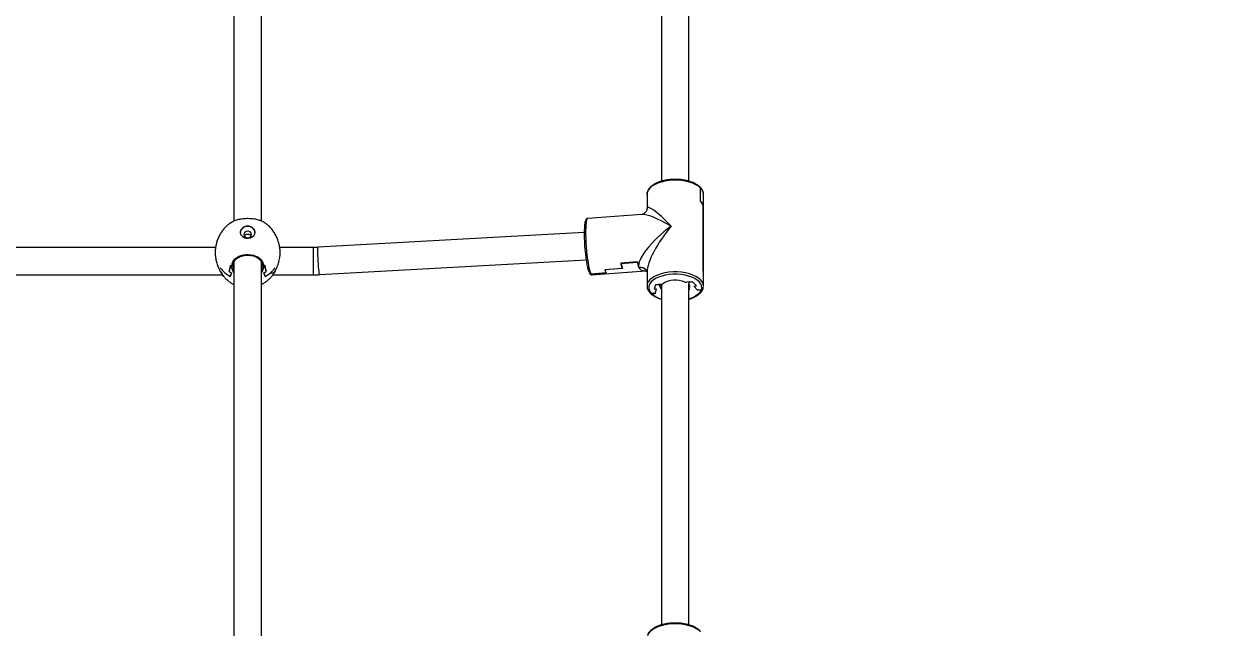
# Model space of a CAD drawing. Header units: millimetres. Extents: x -8092 to 6423, y -6886 to 5604.
# Drawn here: x -76 to 629, y 3001 to 3354 of the extents above; entities that cross this region are included whole.
import ezdxf

# ---------------------------------------------------------------- set-up
doc = ezdxf.new("R2010")
doc.units = ezdxf.units.MM
for name, color, linetype in [('DIKOM_ОБЪЕКТ', 7, 'Continuous'), ('DIKOM_РАЗМЕР_ЗОНА', 7, 'Continuous'), ('DIKOM_РАЗМЕР_ОБЪЕКТА', 7, 'Continuous')]:
    doc.layers.add(name, color=color, linetype=linetype)
doc.styles.add('style1', font='arial.ttf', dxfattribs={"width": 0.8})
doc.dimstyles.new('1-50', dxfattribs={"dimtxt": 300, "dimasz": 200, "dimexe": 100, "dimexo": 0, "dimgap": 100, "dimtad": 1, "dimtxsty": 'style1', "dimcen": 200, "dimclrd": 7, "dimclre": 7, "dimclrt": 7, "dimadec": 1, "dimazin": 2, "dimtfac": 1, "dimtmove": 0, "dimatfit": 2, "dimfxl": 0, "dimlwd": 25, "dimlwe": 18, "dimarcsym": 0})

# ---------------------------------------------------------------- blocks, each defined once
blk = doc.blocks.new('*D10')
at = {"layer": 'Defpoints', "color": 0, "transparency": 16777216}
for p in [(-65.22, 5603.5), (2870.75, -5504.88), (6323.39, -5504.88)]:
    blk.add_point(p, dxfattribs=at)
at = {"layer": 'DIKOM_РАЗМЕР_ЗОНА', "color": 7, "lineweight": 18, "transparency": 16777216}
for p, q in [((-65.22, 5603.5), (6423.39, 5603.5)), ((2870.75, -5504.88), (6423.39, -5504.88))]:
    blk.add_line(p, q, dxfattribs=at)
at = {"layer": 'DIKOM_РАЗМЕР_ЗОНА', "color": 7, "lineweight": 25, "transparency": 16777216}
blk.add_line((6323.39, 5403.5), (6323.39, -5304.88), dxfattribs=at)
at = {"layer": 'DIKOM_РАЗМЕР_ЗОНА', "color": 7, "transparency": 16777216}
for points in [[(6290.06, 5403.5), (6356.72, 5403.5), (6323.39, 5603.5)], [(6290.06, -5304.88), (6356.72, -5304.88), (6323.39, -5504.88)]]:
    blk.add_solid(points, dxfattribs=at)
at = {"layer": 'DIKOM_РАЗМЕР_ЗОНА', "color": 7, "transparency": 16777216, "insert": (6070.22, 308.83), "char_height": 300, "attachment_point": 5, "rotation": 90, "style": 'style1'}
blk.add_mtext('11100', dxfattribs=at)
blk = doc.blocks.new('*D12')
at = {"layer": 'Defpoints', "color": 0, "transparency": 16777216}
for p in [(529.59, 4103.5), (2292.6, -3779.74), (5226.02, -3779.74)]:
    blk.add_point(p, dxfattribs=at)
at = {"layer": 'DIKOM_РАЗМЕР_ОБЪЕКТА', "color": 7, "lineweight": 18, "transparency": 16777216}
for p, q in [((529.59, 4103.5), (5326.02, 4103.5)), ((2292.6, -3779.74), (5326.02, -3779.74))]:
    blk.add_line(p, q, dxfattribs=at)
at = {"layer": 'DIKOM_РАЗМЕР_ОБЪЕКТА', "color": 7, "lineweight": 25, "transparency": 16777216}
blk.add_line((5226.02, 3903.5), (5226.02, -3579.74), dxfattribs=at)
at = {"layer": 'DIKOM_РАЗМЕР_ОБЪЕКТА', "color": 7, "transparency": 16777216}
for points in [[(5192.69, 3903.5), (5259.35, 3903.5), (5226.02, 4103.5)], [(5192.69, -3579.74), (5259.35, -3579.74), (5226.02, -3779.74)]]:
    blk.add_solid(points, dxfattribs=at)
at = {"layer": 'DIKOM_РАЗМЕР_ОБЪЕКТА', "color": 7, "transparency": 16777216, "insert": (4972.85, 245.42), "char_height": 300, "attachment_point": 5, "rotation": 90, "style": 'style1'}
blk.add_mtext('7880', dxfattribs=at)

msp = doc.modelspace()

# ---------------------------------------------------------------- linework, layer by layer
at = {"layer": 'DIKOM_ОБЪЕКТ', "color": 7, "linetype": 'Continuous', "lineweight": 15}
for p, q in [((46.595, 3474.422), (46.595, 3238.844)), ((62.595, 3238.84), (62.595, 3474.437)), ((296.595, 3461.465), (296.595, 3262.144)), ((312.595, 3262.132), (312.595, 3461.505)), ((319.399, 3250.318), (319.399, 3258.105)), ((319.445, 3250.357), (319.445, 3258.058)), ((288.095, 3254.452), (288.095, 3246.751)), ((288.098, 3254.614), (288.285, 3255.705)), ((288.285, 3255.705), (288.324, 3255.927)), ((288.285, 3255.705), (288.285, 3248.004)), ((288.301, 3247.969), (288.301, 3255.757)), ((319.445, 3250.357), (319.399, 3250.354)), ((321.095, 3208.593), (321.095, 3254.452)), ((288.095, 3246.665), (288.095, 3246.025)), ((288.301, 3248.005), (288.285, 3248.004)), ((320.911, 3247.984), (320.884, 3247.982)), ((320.911, 3209.825), (320.911, 3247.984)), ((320.911, 3247.897), (320.911, 3209.739)), ((285.009, 3242.697), (253.416, 3240.311)), ((251.363, 3232.128), (95.847, 3223.46)), ((35.85, 3223.383), (-176.648, 3223.383)), ((93.102, 3223.383), (73.352, 3223.383)), ((93.102, 3207.383), (93.102, 3223.383)), ((96.737, 3207.484), (252.492, 3216.166)), ((44.345, 3206.442), (45.095, 3208.627)), ((45.095, 3208.627), (44.345, 3206.442)), ((46.079, 3212.79), (46.079, 3212.367)), ((46.595, 3214.84), (46.595, 2979.262)), ((62.595, 2979.259), (62.595, 3214.855)), ((63.299, 3209.643), (62.595, 3208.568)), ((64.095, 3208.627), (64.845, 3206.442)), ((64.845, 3206.442), (64.095, 3208.627)), ((67.983, 3208.619), (69.779, 3208.619)), ((264.189, 3208.46), (255.388, 3207.796)), ((255.403, 3207.774), (264.303, 3208.446)), ((255.901, 3207.405), (287.149, 3209.765)), ((273.446, 3211), (263.459, 3210.246)), ((273.693, 3211.018), (263.558, 3210.253)), ((264.189, 3208.46), (264.189, 3208.632)), ((282.59, 3214.896), (272.701, 3214.15)), ((272.986, 3213.977), (282.38, 3214.687)), ((272.986, 3214.171), (272.986, 3213.977)), ((273.446, 3211.914), (273.446, 3211)), ((282.38, 3214.88), (282.38, 3214.687)), ((288.095, 3209.233), (288.095, 3200.806)), ((321.095, 3200.806), (321.095, 3208.507)), ((-180.642, 3207.383), (39.835, 3207.383)), ((40.393, 3206.655), (40.569, 3206.655)), ((69.358, 3207.383), (93.102, 3207.383)), ((288.1, 3201.013), (288.095, 3200.806)), ((292.973, 3201.597), (292.234, 3199.007)), ((292.973, 3201.547), (292.234, 3199.007)), ((296.335, 3201.851), (292.973, 3201.597)), ((292.973, 3201.547), (295.46, 3201.734)), ((292.973, 3201.597), (292.973, 3201.547)), ((295.46, 3201.734), (295.46, 3201.785)), ((296.19, 3199.305), (295.46, 3201.734)), ((296.19, 3201.84), (296.19, 3199.305)), ((296.595, 3201.883), (296.595, 3002.562)), ((314.727, 3203.24), (311.364, 3202.986)), ((312.27, 3203.004), (314.757, 3203.192)), ((312.27, 3203.055), (312.27, 3203.004)), ((312.27, 3203.004), (313, 3200.575)), ((312.595, 3002.55), (312.595, 3201.923)), ((316.955, 3200.874), (314.727, 3203.24)), ((314.757, 3203.192), (314.757, 3203.209)), ((316.955, 3200.874), (314.757, 3203.192)), ((292.994, 3196.58), (290.784, 3196.413)), ((290.832, 3196.366), (292.964, 3196.527)), ((292.234, 3199.007), (293.717, 3199.119)), ((292.964, 3196.527), (293.717, 3199.119)), ((292.964, 3196.578), (292.964, 3196.527)), ((292.994, 3196.58), (293.717, 3199.119)), ((296.19, 3199.305), (296.595, 3198.5)), ((315.472, 3200.762), (316.955, 3200.874)), ((315.472, 3200.762), (317.715, 3198.396)), ((315.472, 3200.762), (317.655, 3198.443)), ((319.866, 3198.61), (317.655, 3198.443)), ((317.715, 3198.396), (319.847, 3198.557)), ((317.715, 3198.447), (317.715, 3198.396))]:
    msp.add_line(p, q, dxfattribs=at)
at = {"layer": 'DIKOM_ОБЪЕКТ', "color": 7, "linetype": 'Continuous', "lineweight": 15, "flags": 128}
for points in [[(319.399, 3258.105), (318.157, 3259.164), (316.616, 3260.118), (314.811, 3260.948), (312.78, 3261.634), (310.569, 3262.163), (308.227, 3262.521), (305.804, 3262.702), (303.355, 3262.7), (300.933, 3262.518), (298.591, 3262.157), (296.382, 3261.627), (294.354, 3260.938), (292.552, 3260.107), (291.015, 3259.151), (289.777, 3258.091), (288.866, 3256.951), (288.301, 3255.757)], [(288.095, 3254.452), (288.095, 3254.471), (288.098, 3254.614)], [(251.577, 3236.417), (251.465, 3235.107), (251.385, 3233.326), (251.361, 3231.311), (251.393, 3229.111), (251.481, 3226.781), (251.623, 3224.378), (251.815, 3221.959), (252.053, 3219.586), (252.33, 3217.315), (252.64, 3215.203), (252.975, 3213.301), (253.328, 3211.656), (253.688, 3210.309), (254.048, 3209.292), (254.12, 3209.129)], [(253.416, 3240.311), (253.257, 3240.251), (252.972, 3239.858), (252.725, 3239.108), (252.521, 3238.02), (252.364, 3236.617), (252.258, 3234.929), (252.206, 3232.996), (252.208, 3230.859), (252.265, 3228.566), (252.375, 3226.169), (252.536, 3223.72), (252.744, 3221.274), (252.994, 3218.886), (253.282, 3216.608), (253.6, 3214.492), (253.942, 3212.584), (254.3, 3210.926), (254.665, 3209.557), (255.031, 3208.506), (255.388, 3207.796)], [(58.845, 3232.255), (58.656, 3231.172), (58.106, 3230.184), (57.245, 3229.38), (56.148, 3228.832), (54.912, 3228.588), (53.649, 3228.67), (52.47, 3229.071), (51.479, 3229.754), (50.766, 3230.66), (50.392, 3231.707), (50.392, 3232.804), (50.766, 3233.851), (51.479, 3234.757), (52.47, 3235.44), (53.649, 3235.84), (54.912, 3235.922), (56.148, 3235.679), (57.245, 3235.13), (58.106, 3234.327), (58.656, 3233.339), (58.845, 3232.255)], [(54.595, 3232.959), (53.734, 3232.811), (53.004, 3232.389), (52.516, 3231.757), (52.345, 3231.012), (52.516, 3230.267), (53.004, 3229.635), (53.734, 3229.213), (54.595, 3229.065), (55.456, 3229.213), (56.186, 3229.635), (56.674, 3230.267), (56.845, 3231.012), (56.674, 3231.757), (56.186, 3232.389), (55.456, 3232.811), (54.595, 3232.959)], [(96.737, 3207.484), (96.705, 3207.501), (96.591, 3207.799), (96.463, 3208.456), (96.326, 3209.441), (96.189, 3210.708), (96.056, 3212.197), (95.934, 3213.84), (95.829, 3215.559), (95.745, 3217.274), (95.687, 3218.905), (95.658, 3220.375), (95.658, 3221.616), (95.687, 3222.57), (95.745, 3223.191), (95.829, 3223.452), (95.847, 3223.46)], [(321.095, 3200.806), (320.915, 3202.022), (320.371, 3203.229), (319.473, 3204.382), (318.241, 3205.455), (316.704, 3206.424), (314.896, 3207.267), (312.858, 3207.965), (310.634, 3208.503), (308.275, 3208.869), (305.834, 3209.054), (303.364, 3209.054), (300.923, 3208.87), (298.564, 3208.505), (296.339, 3207.967), (294.3, 3207.27), (292.491, 3206.427), (290.953, 3205.459), (289.721, 3204.386), (288.821, 3203.233), (288.275, 3202.026), (288.1, 3201.013)], [(255.403, 3207.774), (255.743, 3207.437), (255.901, 3207.405)], [(319.866, 3198.61), (320.091, 3199.779), (319.963, 3200.953), (319.482, 3202.103), (318.661, 3203.204), (317.518, 3204.23), (316.08, 3205.158), (314.379, 3205.967), (312.454, 3206.638), (310.349, 3207.155), (308.113, 3207.508), (305.796, 3207.687), (303.451, 3207.689), (301.133, 3207.514), (298.894, 3207.166), (296.786, 3206.652), (294.856, 3205.985), (293.148, 3205.18), (291.703, 3204.254), (290.553, 3203.23), (289.723, 3202.131), (289.235, 3200.982), (289.097, 3199.808), (289.314, 3198.638), (289.88, 3197.498), (290.784, 3196.413)], [(319.847, 3198.557), (319.237, 3197.391), (318.274, 3196.287), (316.983, 3195.27), (315.392, 3194.366), (313.543, 3193.596), (312.595, 3193.285)], [(321.08, 3200.462), (321.095, 3200.787), (321.095, 3200.806)], [(319.399, 2998.523), (318.157, 2999.582), (316.616, 3000.536), (314.811, 3001.366), (312.78, 3002.053), (310.569, 3002.581), (308.227, 3002.939), (305.804, 3003.12), (303.355, 3003.119), (300.933, 3002.936), (298.591, 3002.575), (296.382, 3002.045), (294.354, 3001.357), (292.552, 3000.525), (291.015, 2999.569), (289.777, 2998.51), (288.866, 2997.37), (288.301, 2996.175)]]:
    msp.add_lwpolyline(points, dxfattribs=at)
at = {"layer": 'DIKOM_ОБЪЕКТ', "color": 7, "linetype": 'Continuous', "lineweight": 15}
for centre, radius, start, end in [((316.024, 3254.312), 5.073, 1.583607, 47.597756), ((315.252, 3246.045), 5.954, 18.122574, 45.856737), ((315.287, 3246.15), 5.915, 18.061177, 45.342295), ((292.377, 3246.742), 4.282, 162.857914, 179.868869), ((292.369, 3246.657), 4.274, 162.119923, 179.893282), ((53.838, 3222.417), 17.742, 118.584039, 121.240023), ((54.29, 3231.9), 3.954, 85.582913, 176.153876), ((54.899, 3231.9), 3.954, 3.845488, 94.417525), ((51.811, 3218.891), 16.102, 214.336181, 219.637949), ((52.945, 3222.19), 17.943, 216.902421, 241.359861), ((53.786, 3225.647), 19.111, 238.215122, 242.949074), ((53.838, 3228.178), 17.742, 238.759977, 241.415961), ((55.35, 3228.182), 17.745, 298.584585, 301.239995), ((55.403, 3225.648), 19.112, 297.050908, 301.78463), ((56.245, 3222.19), 17.943, 298.640245, 323.097473), ((57.382, 3218.889), 16.099, 320.361276, 325.664136), ((270.574, 3212.113), 7.356, 194.708212, 209.771955), ((270.514, 3212.063), 7.188, 194.583237, 210.213525), ((305.215, 3220.174), 33.067, 190.497964, 196.108735), ((304.568, 3219.966), 32.145, 190.736272, 196.161195), ((314.013, 3220.687), 32.198, 190.740168, 196.156208), ((315.141, 3220.93), 33.106, 190.501268, 196.105431), ((283.97, 3207.379), 4.413, 20.84132, 98.280215), ((283.905, 3207.268), 4.514, 21.861656, 97.259879), ((316.828, 3208.585), 4.267, 0.103455, 16.891388), ((316.827, 3208.499), 4.268, 0.104285, 16.890558), ((296.271, 3203.812), 1.962, 271.882423, 304.575787), ((304.712, 3190.23), 14.032, 67.156819, 121.47979), ((311.128, 3205.598), 2.622, 248.310918, 275.168371), ((300.4, 3207.332), 14.553, 228.892998, 254.84251), ((310.707, 3199.946), 2.378, 322.56557, 15.338354)]:
    msp.add_arc(centre, radius, start, end, dxfattribs=at)
for centre, major_axis, ratio, start_param, end_param in [((304.595, 3227.629), (-16.268, 19.056), 0.1445614, 5.02965, 6.4509251), ((304.595, 3227.629), (21.171, -14.357), 0.2181448, 1.8327676, 2.8735807), ((304.595, 3227.629), (20.81, 16.751), 0.2983621, 1.4501912, 3.0209875), ((304.595, 3227.629), (15.518, 21.054), 0.266356, 1.3735418, 2.7948169), ((54.595, 3214.808), (8.5, 0), 0.3570899, 3.321044, 3.4862938), ((54.595, 3214.808), (8.5, 0), 0.3570899, 5.9384841, 6.1049024), ((304.595, 3227.629), (20.81, 16.751), 0.2983621, 3.0209875, 3.5509707), ((304.595, 3227.629), (15.518, 21.054), 0.266356, 2.7948169, 2.808448)]:
    msp.add_ellipse(centre, major_axis=major_axis, ratio=ratio, start_param=start_param, end_param=end_param, dxfattribs=at)
for points, knots in [([(319.175, 3258.614), (319.029, 3258.759), (318.517, 3259.268), (317.438, 3260.062), (315.869, 3260.947), (314.077, 3261.701), (312.108, 3262.316), (310, 3262.781), (307.792, 3263.089), (305.525, 3263.236), (303.242, 3263.221), (300.985, 3263.044), (298.795, 3262.707), (296.713, 3262.216), (294.776, 3261.576), (293.019, 3260.796), (291.476, 3259.884), (290.177, 3258.848), (289.166, 3257.703), (288.592, 3256.729), (288.397, 3256.142), (288.346, 3255.988)], [0, 0, 0, 0, 0.0222889, 0.07841445, 0.13488597, 0.19142803, 0.24781926, 0.30404166, 0.3601306, 0.41613572, 0.4721068, 0.52809181, 0.58412685, 0.64026502, 0.69656713, 0.75308753, 0.80987921, 0.86692664, 0.92392353, 0.98013112, 1, 1, 1, 1]), ([(319.144, 3258.637), (319.214, 3258.575), (319.331, 3258.47), (319.426, 3258.264), (319.438, 3258.13), (319.445, 3258.058)], [0, 0, 0, 0, 0.4006843, 0.6774395, 1, 1, 1, 1]), ([(319.177, 3258.616), (319.234, 3258.55), (319.355, 3258.411), (319.397, 3258.219), (319.398, 3258.115), (319.399, 3258.105)], [0, 0, 0, 0, 0.45014117, 0.94855146, 1, 1, 1, 1]), ([(321.055, 3254.396), (321.063, 3254.641), (321.083, 3255.301), (320.759, 3256.358), (320.165, 3257.518), (319.539, 3258.217), (319.228, 3258.565)], [0, 0, 0, 0, 0.1642512, 0.4423011, 0.7222968, 1, 1, 1, 1]), ([(288.332, 3255.926), (288.296, 3255.823), (288.153, 3255.404), (288.138, 3254.97), (288.127, 3254.642)], [0, 0, 0, 0, 0.246378, 1, 1, 1, 1]), ([(288.301, 3255.757), (288.301, 3255.767), (288.302, 3255.844), (288.327, 3255.921), (288.349, 3255.988)], [0, 0, 0, 0, 0.1266386, 1, 1, 1, 1]), ([(288.087, 3245.949), (288.088, 3245.911), (288.091, 3245.767), (287.994, 3245.199), (287.629, 3244.356), (286.923, 3243.512), (286.081, 3242.964), (285.386, 3242.739), (285.156, 3242.717), (285.06, 3242.708)], [0, 0, 0, 0, 0.0507945, 0.1940901, 0.3646296, 0.5459299, 0.7245577, 0.8856122, 1, 1, 1, 1]), ([(46.09, 3238.619), (45.608, 3238.348), (44.52, 3237.737), (42.946, 3236.542), (41.353, 3235.063), (39.884, 3233.343), (38.572, 3231.403), (37.458, 3229.261), (36.571, 3226.945), (35.951, 3224.486), (35.598, 3221.992), (35.612, 3220.325), (35.619, 3219.52)], [0, 0, 0, 0, 0.0712298, 0.1609451, 0.2550065, 0.3531347, 0.4550558, 0.5604766, 0.6690296, 0.7803174, 0.8938812, 1, 1, 1, 1]), ([(63.077, 3238.607), (63.027, 3238.647), (62.723, 3238.889), (61.106, 3239.425), (58.785, 3239.936), (56.143, 3240.235), (53.371, 3240.272), (50.371, 3239.946), (47.931, 3239.375), (46.467, 3238.874), (46.154, 3238.646), (46.098, 3238.605)], [0, 0, 0, 0, 0.02966736, 0.18089255, 0.32250751, 0.41533254, 0.55461824, 0.69374129, 0.83215974, 0.96986016, 1, 1, 1, 1]), ([(73.546, 3219.488), (73.567, 3220.078), (73.62, 3221.554), (73.343, 3223.912), (72.756, 3226.519), (71.837, 3229.046), (70.655, 3231.353), (69.264, 3233.401), (67.734, 3235.177), (66.033, 3236.718), (64.479, 3237.872), (63.447, 3238.417), (63.079, 3238.611)], [0, 0, 0, 0, 0.0777578, 0.1941655, 0.3112311, 0.4285781, 0.5460004, 0.6495581, 0.7509673, 0.850021, 0.9464838, 1, 1, 1, 1]), ([(251.835, 3238.221), (251.818, 3238.158), (251.719, 3237.801), (251.638, 3237.258), (251.586, 3236.689), (251.577, 3236.586)], [0, 0, 0, 0, 0.146832, 0.8447705, 1, 1, 1, 1]), ([(253.393, 3240.273), (253.28, 3240.267), (252.961, 3240.25), (252.567, 3239.935), (252.261, 3239.531), (252.021, 3239.01), (251.901, 3238.501), (251.835, 3238.221)], [0, 0, 0, 0, 0.0948385, 0.2695418, 0.4540196, 0.6987827, 1, 1, 1, 1]), ([(52.635, 3230.099), (52.671, 3230.175), (52.807, 3230.462), (53.262, 3230.861), (53.907, 3231.198), (54.38, 3231.237), (54.595, 3231.255)], [0, 0, 0, 0, 0.1111396, 0.4206169, 0.7364478, 1, 1, 1, 1]), ([(54.595, 3231.255), (54.844, 3231.231), (55.342, 3231.184), (55.991, 3230.81), (56.412, 3230.432), (56.526, 3230.171), (56.546, 3230.123)], [0, 0, 0, 0, 0.30814824, 0.61609334, 0.9303471, 1, 1, 1, 1]), ([(95.847, 3223.46), (95.312, 3223.434), (94.398, 3223.391), (93.482, 3223.385), (93.102, 3223.383)], [0, 0, 0, 0, 0.5852025, 1, 1, 1, 1]), ([(35.618, 3219.52), (35.683, 3218.664), (35.816, 3216.913), (36.545, 3214.029), (37.574, 3211.238), (38.611, 3209.125), (39.222, 3208.276), (39.417, 3208.005)], [0, 0, 0, 0, 0.2030901, 0.4158023, 0.6393216, 0.8851441, 1, 1, 1, 1]), ([(45.349, 3212.599), (45.482, 3213.425), (45.754, 3215.124), (47.495, 3217.189), (49.759, 3218.432), (52.326, 3219.122), (55.09, 3219.322), (58.136, 3218.892), (60.782, 3217.809), (62.723, 3216.108), (63.664, 3214.262), (63.794, 3213.034), (63.84, 3212.599)], [0, 0, 0, 0, 0.1114312, 0.2293605, 0.3390125, 0.4101113, 0.5167105, 0.623257, 0.7293949, 0.8348079, 0.9414148, 1, 1, 1, 1]), ([(46.146, 3212.973), (46.161, 3213.242), (46.199, 3213.956), (46.629, 3215.015), (47.063, 3215.817), (47.42, 3216.151), (47.437, 3216.167)], [0, 0, 0, 0, 0.2308605, 0.6101455, 0.9805508, 1, 1, 1, 1]), ([(47.437, 3216.167), (47.732, 3216.473), (48.331, 3217.093), (49.547, 3217.818), (50.941, 3218.374), (52.473, 3218.729), (54.082, 3218.889), (55.709, 3218.853), (57.297, 3218.62), (58.775, 3218.193), (60.094, 3217.58), (61.201, 3216.793), (62.085, 3215.848), (62.697, 3214.753), (63.026, 3213.778), (63.04, 3213.162), (63.044, 3212.973)], [0, 0, 0, 0, 0.0729818, 0.1480017, 0.2224412, 0.2964674, 0.3702309, 0.4443427, 0.5183528, 0.592274, 0.6656103, 0.7389541, 0.8126202, 0.8882863, 0.9657393, 1, 1, 1, 1]), ([(69.78, 3208.025), (70, 3208.332), (70.666, 3209.264), (71.59, 3211.21), (72.392, 3213.345), (73.046, 3215.535), (73.49, 3217.707), (73.544, 3219.091), (73.56, 3219.487)], [0, 0, 0, 0, 0.1296373, 0.3931236, 0.5236503, 0.6585927, 0.9024086, 1, 1, 1, 1]), ([(40.393, 3206.655), (40.149, 3206.975), (39.657, 3207.619), (39.493, 3208.284), (39.411, 3208.619)], [0, 0, 0, 0, 0.49647949, 1, 1, 1, 1]), ([(39.411, 3208.619), (39.492, 3208.289), (39.655, 3207.624), (40.146, 3206.979), (40.393, 3206.655)], [0, 0, 0, 0, 0.49658401, 1, 1, 1, 1]), ([(39.414, 3208.003), (39.589, 3207.721), (39.845, 3207.311), (40.17, 3206.949), (40.271, 3206.836)], [0, 0, 0, 0, 0.6858158, 1, 1, 1, 1]), ([(43.72, 3209.402), (43.874, 3209.936), (44.184, 3211.01), (44.485, 3212.34), (44.637, 3213.009)], [0, 0, 0, 0, 0.4965729, 1, 1, 1, 1]), ([(44.637, 3213.009), (44.487, 3212.349), (44.186, 3211.018), (43.876, 3209.943), (43.72, 3209.402)], [0, 0, 0, 0, 0.4964927, 1, 1, 1, 1]), ([(46.11, 3213.009), (46.103, 3212.953), (46.091, 3212.841), (45.992, 3212.693), (45.85, 3212.586), (45.681, 3212.533), (45.512, 3212.535), (45.404, 3212.57), (45.355, 3212.596), (45.349, 3212.599)], [0, 0, 0, 0, 0.1776336, 0.3554671, 0.5284163, 0.6893174, 0.8388247, 0.9830186, 1, 1, 1, 1]), ([(45.349, 3212.599), (45.397, 3212.578), (45.492, 3212.537), (45.654, 3212.531), (45.809, 3212.569), (45.945, 3212.651), (46.05, 3212.771), (46.103, 3212.897), (46.108, 3212.98), (46.11, 3213.009)], [0, 0, 0, 0, 0.1453577, 0.290774, 0.4345912, 0.5821265, 0.7386125, 0.9060881, 1, 1, 1, 1]), ([(46.595, 3208.482), (46.226, 3209.089), (45.424, 3210.409), (45.375, 3211.831), (45.349, 3212.599)], [0, 0, 0, 0, 0.4596843, 1, 1, 1, 1]), ([(46.11, 3213.009), (46.081, 3212.222), (46.047, 3211.275), (46.516, 3210.393), (46.595, 3210.244)], [0, 0, 0, 0, 0.83063374, 1, 1, 1, 1]), ([(62.595, 3210.045), (62.595, 3210.046), (63.14, 3210.757), (63.121, 3211.9), (63.085, 3212.873), (63.08, 3213.009)], [0, 0, 0, 0, 0.0003844, 0.8604961, 1, 1, 1, 1]), ([(63.84, 3212.599), (63.793, 3212.578), (63.698, 3212.537), (63.535, 3212.531), (63.38, 3212.569), (63.244, 3212.651), (63.14, 3212.771), (63.087, 3212.897), (63.082, 3212.98), (63.08, 3213.009)], [0, 0, 0, 0, 0.1453629, 0.2907849, 0.4345945, 0.582123, 0.7386162, 0.9060882, 1, 1, 1, 1]), ([(63.08, 3213.009), (63.086, 3212.953), (63.099, 3212.841), (63.197, 3212.693), (63.34, 3212.586), (63.509, 3212.533), (63.677, 3212.535), (63.785, 3212.57), (63.835, 3212.596), (63.84, 3212.599)], [0, 0, 0, 0, 0.1776335, 0.3554657, 0.5284136, 0.6893071, 0.838827, 0.983007, 1, 1, 1, 1]), ([(63.84, 3212.599), (63.843, 3212.51), (63.875, 3211.53), (63.573, 3210.541), (63.299, 3209.643)], [0, 0, 0, 0, 0.09138764, 1, 1, 1, 1]), ([(64.553, 3213.009), (64.702, 3212.349), (65.003, 3211.018), (65.314, 3209.943), (65.47, 3209.402)], [0, 0, 0, 0, 0.4964924, 1, 1, 1, 1]), ([(65.47, 3209.402), (65.316, 3209.936), (65.005, 3211.01), (64.705, 3212.34), (64.553, 3213.009)], [0, 0, 0, 0, 0.496573, 1, 1, 1, 1]), ([(68.875, 3206.787), (69.004, 3206.931), (69.347, 3207.315), (69.619, 3207.749), (69.788, 3208.019)], [0, 0, 0, 0, 0.3777738, 1, 1, 1, 1]), ([(69.779, 3208.619), (69.7, 3208.289), (69.551, 3207.667), (69.095, 3207.064), (68.881, 3206.781)], [0, 0, 0, 0, 0.5310131, 1, 1, 1, 1]), ([(69.779, 3208.619), (69.7, 3208.289), (69.551, 3207.667), (69.095, 3207.064), (68.881, 3206.781)], [0, 0, 0, 0, 0.5310131, 1, 1, 1, 1]), ([(254.255, 3208.714), (254.303, 3208.598), (254.387, 3208.395), (254.498, 3208.243), (254.545, 3208.178)], [0, 0, 0, 0, 0.5743742, 1, 1, 1, 1]), ([(254.551, 3208.181), (254.565, 3208.152), (254.627, 3208.032), (254.841, 3207.89), (255.122, 3207.792), (255.312, 3207.795), (255.388, 3207.796)], [0, 0, 0, 0, 0.1056984, 0.4506705, 0.7791469, 1, 1, 1, 1]), ([(254.567, 3208.146), (254.572, 3208.135), (254.621, 3208.029), (254.787, 3207.913), (255.043, 3207.796), (255.248, 3207.765), (255.378, 3207.772), (255.403, 3207.774)], [0, 0, 0, 0, 0.0420072, 0.394481, 0.6153129, 0.9277814, 1, 1, 1, 1]), ([(254.569, 3208.147), (254.621, 3208.07), (254.761, 3207.868), (255.075, 3207.599), (255.538, 3207.372), (255.833, 3207.426), (255.924, 3207.443)], [0, 0, 0, 0, 0.205603, 0.5444548, 0.8596948, 1, 1, 1, 1]), ([(287.152, 3209.784), (287.146, 3209.786), (287.128, 3209.79), (287.429, 3209.684), (287.833, 3209.368), (288.085, 3208.979), (288.112, 3208.894), (288.123, 3208.859)], [0, 0, 0, 0, 0.1181663, 0.3420519, 0.5875762, 0.8315694, 1, 1, 1, 1]), ([(40.462, 3206.616), (40.801, 3206.207), (41.626, 3205.212), (43.159, 3203.853), (44.864, 3202.595), (46.062, 3201.97), (46.595, 3201.692)], [0, 0, 0, 0, 0.2018983, 0.4917568, 0.7739949, 1, 1, 1, 1]), ([(62.595, 3201.683), (62.671, 3201.718), (63.35, 3202.023), (64.573, 3202.792), (66.244, 3204.023), (67.706, 3205.365), (68.52, 3206.354), (68.875, 3206.787)], [0, 0, 0, 0, 0.0306562, 0.2718437, 0.5263707, 0.7932681, 1, 1, 1, 1]), ([(93.102, 3207.383), (93.812, 3207.389), (95.025, 3207.399), (96.235, 3207.459), (96.737, 3207.484)], [0, 0, 0, 0, 0.5851992, 1, 1, 1, 1]), ([(288.132, 3201.05), (288.121, 3200.742), (288.094, 3200.019), (288.429, 3198.901), (289.024, 3197.74), (289.65, 3197.041), (289.961, 3196.694)], [0, 0, 0, 0, 0.1980486, 0.4649115, 0.7336681, 1, 1, 1, 1]), ([(289.962, 3196.695), (290.026, 3196.638), (290.166, 3196.513), (290.46, 3196.414), (290.678, 3196.413), (290.784, 3196.413)], [0, 0, 0, 0, 0.3027954, 0.6631191, 1, 1, 1, 1]), ([(290.01, 3196.641), (290.013, 3196.637), (290.071, 3196.555), (290.268, 3196.45), (290.55, 3196.361), (290.748, 3196.365), (290.832, 3196.366)], [0, 0, 0, 0, 0.0175044, 0.3675354, 0.733578, 1, 1, 1, 1]), ([(290.014, 3196.644), (290.16, 3196.499), (290.672, 3195.99), (291.75, 3195.195), (293.323, 3194.314), (294.945, 3193.612), (296.103, 3193.271), (296.595, 3193.126)], [0, 0, 0, 0, 0.0956777, 0.3364317, 0.5786758, 0.821226, 1, 1, 1, 1]), ([(312.595, 3193.114), (313.201, 3193.302), (314.466, 3193.694), (316.168, 3194.464), (317.714, 3195.374), (319.012, 3196.41), (320.023, 3197.555), (320.597, 3198.529), (320.793, 3199.116), (320.844, 3199.269)], [0, 0, 0, 0, 0.1464464, 0.3054521, 0.4652102, 0.6256829, 0.7860238, 0.9441466, 1, 1, 1, 1]), ([(319.847, 3198.557), (319.944, 3198.571), (320.164, 3198.603), (320.445, 3198.742), (320.674, 3198.945), (320.81, 3199.12), (320.834, 3199.243), (320.84, 3199.271)], [0, 0, 0, 0, 0.2191135, 0.4977546, 0.6829185, 0.9285166, 1, 1, 1, 1]), ([(319.866, 3198.61), (319.879, 3198.611), (320.016, 3198.622), (320.275, 3198.69), (320.587, 3198.882), (320.786, 3199.112), (320.847, 3199.27), (320.869, 3199.329)], [0, 0, 0, 0, 0.0311236, 0.3081467, 0.5822669, 0.8459133, 1, 1, 1, 1]), ([(320.858, 3199.333), (320.894, 3199.436), (321.015, 3199.784), (321.029, 3200.147), (321.039, 3200.402)], [0, 0, 0, 0, 0.2946729, 1, 1, 1, 1]), ([(319.175, 2999.033), (319.029, 2999.177), (318.517, 2999.686), (317.438, 3000.48), (315.869, 3001.365), (314.078, 3002.12), (312.108, 3002.734), (310, 3003.199), (307.792, 3003.507), (305.525, 3003.655), (303.242, 3003.639), (300.985, 3003.462), (298.795, 3003.125), (296.713, 3002.634), (294.776, 3001.994), (293.019, 3001.214), (291.476, 3000.302), (290.177, 2999.267), (289.166, 2998.121), (288.592, 2997.147), (288.397, 2996.56), (288.346, 2996.406)], [0, 0, 0, 0, 0.0222861, 0.0784108, 0.1348837, 0.1914275, 0.2478166, 0.3040391, 0.3601281, 0.4161333, 0.4721044, 0.5280893, 0.5841249, 0.6402637, 0.6965636, 0.7530869, 0.8098786, 0.8669235, 0.9239234, 0.9801323, 1, 1, 1, 1])]:
    msp.add_open_spline(points, degree=3, knots=knots, dxfattribs=at)

# ---------------------------------------------------------------- dimensions: what is measured, and where the dimension line sits
at = {"layer": 'DIKOM_РАЗМЕР_ЗОНА'}
dim = msp.add_linear_dim(base=(6323.39, -5504.88), p1=(-65.219, 5603.501), p2=(2870.746, -5504.88), angle=90, text='11100', dimstyle='1-50', dxfattribs=at)
dim.commit()
dim.dimension.update_dxf_attribs({"geometry": '*D10', "text_midpoint": (6323.39, 308.825), "dimtype": 160})
at = {"layer": 'DIKOM_РАЗМЕР_ОБЪЕКТА'}
dim = msp.add_linear_dim(base=(5226.021, -3779.744), p1=(529.595, 4103.501), p2=(2292.598, -3779.744), angle=90, text='7880', dimstyle='1-50', dxfattribs=at)
dim.commit()
dim.dimension.update_dxf_attribs({"geometry": '*D12', "text_midpoint": (5226.021, 245.421), "dimtype": 160})

doc.saveas('drawing.dxf')
